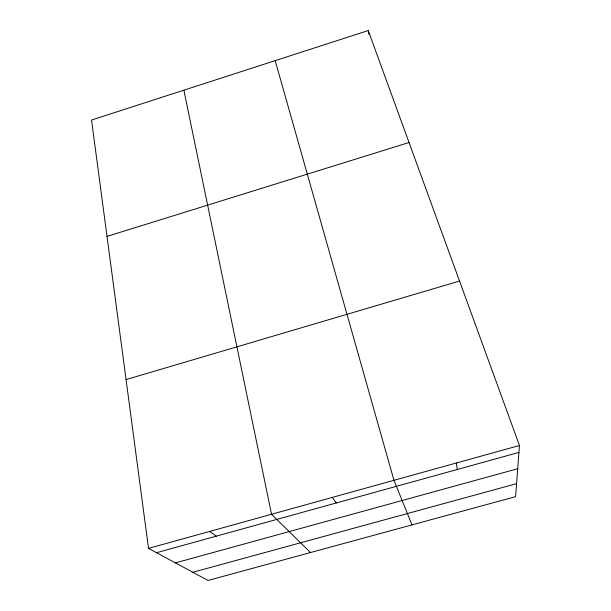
<?xml version="1.0" encoding="UTF-8"?>
<svg xmlns="http://www.w3.org/2000/svg" width="611" height="611" viewBox="0 0 611 611"><rect width="100%" height="100%" fill="white"/><g stroke="black" fill="none" stroke-linecap="round" stroke-linejoin="round"><path stroke-width="0.92" d="M519.465 445.495L515.6 496.667L208.023 580.45L148.526 548.388L91.535 120.039L368.234 30.55L519.465 445.495L148.526 548.388M107.017 236.411L409.049 142.523M126.065 379.584L459.541 281.06M156.531 552.703L518.945 452.423M175.433 562.891L517.716 468.721M192.839 572.27L516.585 483.668M209.649 531.44L216.294 536.168M310.472 552.543L271.544 514.271L183.865 90.176M332.376 497.392L336.233 502.975M411.982 524.887L393.965 480.315L275.187 60.642M368.234 30.55L368.899 34.17M456.325 463.016L457.295 469.477"/></g></svg>
